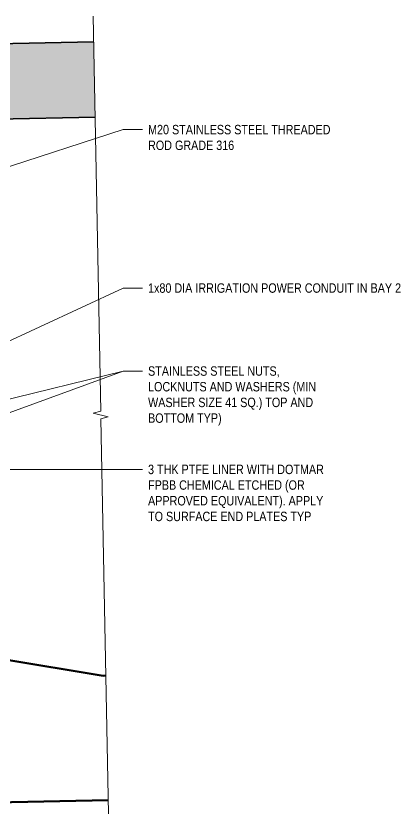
# Model space of a CAD drawing. Header units: metres. Extents: x 0.2 to 10.3, y 2.7 to 5.5.
# Drawn here: x 4.021 to 5.046, y 3.299 to 5.42 of the extents above; entities that cross this region are included whole.
import ezdxf

# ---------------------------------------------------------------- set-up
doc = ezdxf.new("R2010")
doc.units = ezdxf.units.M
for name, color, linetype, lineweight in [('A-DETL', 7, 'Continuous', 13), ('A-DETL-GENF', 7, 'Continuous', 9), ('G-ANNO-TEXT', 7, 'Continuous', 9)]:
    doc.layers.add(name, color=color, linetype=linetype, lineweight=lineweight)
doc.styles.add('Arial Narrow_2', font='ARIALN.TTF', dxfattribs={"height": 0.025})

# ---------------------------------------------------------------- blocks, each defined once
blk = doc.blocks.new('1815 DEEP SUPER-T GIRDER_2D - 1815 DEEP SUPER-T GIRDER_2D-V1-DRG-2873256 - TYPE 7 HANGER _1X80 DIA OR 2X80 DIA AND 1X150 DIA_')
at = {"layer": 'A-DETL-GENF', "lineweight": 50}
for p, q in [((-0.99, 0.0602), (-0.4267, 0.0602)), ((-0.99, -0.0168), (-0.99, 0.0602)), ((-0.4267, 0.037), (-0.4267, 0.0602)), ((-0.4267, 0.037), (-0.3993, 0.037)), ((-0.3993, 0.037), (-0.2655, -1.3748)), ((-0.977, -0.0298), (-0.99, -0.0168)), ((-0.977, -0.0298), (-0.6139, -0.0298)), ((-0.5063, -0.1056), (-0.6139, -0.0298)), ((-0.5063, -0.1056), (-0.3512, -1.7429)), ((0, -1.4248), (-0.2655, -1.3748)), ((0, -1.4248), (0.0072, -1.4235)), ((-0.3512, -1.7429), (-0.3381, -1.7548)), ((-0.3381, -1.7548), (0.007, -1.7548))]:
    blk.add_line(p, q, dxfattribs=at)
at = {"layer": 'A-DETL-GENF', "color": 8, "true_color": 0x808080}
for p, q in [((-0.5335, -0.0298), (-0.5135, -0.0298)), ((-0.5135, -0.0298), (-0.5116, -0.0496))]:
    blk.add_line(p, q, dxfattribs=at)
blk = doc.blocks.new('CS_DET_BreakLine_ViewScale - CS_Std BreakLine-7262547-DRG-2873256 - TYPE 7 HANGER _1X80 DIA OR 2X80 DIA AND 1X150 DIA_')
at = {"layer": 'A-DETL-GENF'}
for p, q in [((-0.02, 0), (1.03, 0)), ((1.03, 0), (1.035, -0.02)), ((1.035, -0.02), (1.045, 0.02)), ((1.045, 0.02), (1.05, 0)), ((1.05, 0), (2.1, 0))]:
    blk.add_line(p, q, dxfattribs=at)

msp = doc.modelspace()

# ---------------------------------------------------------------- hatches: boundary and pattern name
at = {"layer": 'A-DETL-GENF'}
h = msp.add_hatch(dxfattribs=at)
h.set_pattern_fill('FP_1', color=256, style=0, pattern_type=2)
h.set_pattern_definition([(50, (6.772495, 0), (0.0925501, -0.0080936), [0.00968, -0.10645]), (355, (6.77249, 0), (-0.0178988, 0.0970593), [0.00774, -0.08516]), (100.451, (6.780205, -0.00067), (0.0746521, 0.0889572), [0.00822, -0.09047]), (46.184, (6.7725, 0.02581), (0.137706, -0.0213563), [0.01452, -0.15968]), (96.636, (6.78397, 0.02403), (0.1206032, 0.1256891), [0.01234, -0.1357]), (351.184, (6.7725, 0.02581), (0.1205986, 0.1256918), [0.01161, -0.12774]), (21, (6.785395, 0.01935), (0.0770223, -0.05194804), [0.00968, -0.10645]), (326, (6.78539, 0.01935), (0.0314006, 0.0935675), [0.00774, -0.08516]), (71.451, (6.791815, 0.01503), (0.1084195, 0.0416117), [0.00822, -0.09047]), (37.5, (6.772495, 0), (0.00156777, 0.04294984), [0.00034, -0.08379, 0.00034, -0.08612, -0.08548]), (37.5, (6.772495, 0), (0.00156777, 0.04294984), [-0.17058, 0.00034, -0.08515]), (7.5, (6.772495, 0), (0.0339471, 0.0508964), [0.00034, -0.04895, 0.00034, -0.08186, -0.03258]), (7.5, (6.772495, 0), (0.0339471, 0.0508964), [-0.13148, 0.00034, -0.03225]), (327.5, (6.743725, 0), (0.06888044, -0.00291612), [0.00034, -0.03192, 0.00034, -0.10031, -0.13355]), (327.5, (6.743725, 0), (0.06888044, -0.00291612), [-0.1329, 0.00034, -0.13321]), (317.5, (6.730815, 0), (0.07524634, 0.0129182), [0.00034, -0.0416, 0.00034, -0.0665, -0.09484]), (317.5, (6.730815, 0), (0.07524634, 0.0129182), [-0.10877, 0.00034, -0.0945])])
h.paths.add_polyline_path([(2.1146, 5.1089), (4.2318, 5.1512), (4.228, 5.3512), (2.1106, 5.3088)])

# ---------------------------------------------------------------- linework, layer by layer
at = {"layer": 'A-DETL', "lineweight": 35}
for p, q in [((2.1106, 5.3088), (4.228, 5.3512)), ((2.1146, 5.1089), (4.2318, 5.1512))]:
    msp.add_line(p, q, dxfattribs=at)
at = {"layer": 'G-ANNO-TEXT'}
for p, q in [((3.4117, 4.8273), (4.3063, 5.1179)), ((4.3063, 5.1179), (4.3579, 5.1179)), ((3.52, 4.3319), (4.3063, 4.697)), ((4.3063, 4.697), (4.3579, 4.697)), ((3.4146, 4.2562), (4.3063, 4.4765)), ((3.4146, 4.1505), (4.3063, 4.4765)), ((4.3063, 4.4765), (4.3579, 4.4765)), ((4.3063, 4.4765), (4.3579, 4.4765)), ((3.8002, 4.2152), (4.3579, 4.2152))]:
    msp.add_line(p, q, dxfattribs=at)

# ---------------------------------------------------------------- block references
at = {"layer": 'A-DETL-GENF', "rotation": 271.1085357865005}
msp.add_blockref('CS_DET_BreakLine_ViewScale - CS_Std BreakLine-7262547-DRG-2873256 - TYPE 7 HANGER _1X80 DIA OR 2X80 DIA AND 1X150 DIA_', (4.227, 5.3995), dxfattribs=at)
at = {"layer": 'A-DETL-GENF', "color": 8, "true_color": 0x808080, "rotation": 1.145792304612802}
msp.add_blockref('1815 DEEP SUPER-T GIRDER_2D - 1815 DEEP SUPER-T GIRDER_2D-V1-DRG-2873256 - TYPE 7 HANGER _1X80 DIA OR 2X80 DIA AND 1X150 DIA_', (4.2249, 5.0909), dxfattribs=at)

# ---------------------------------------------------------------- texts
at = {"layer": 'G-ANNO-TEXT', "char_height": 0.025, "attachment_point": 1, "style": 'Arial Narrow_2', "bg_fill": 3, "box_fill_scale": 1, "bg_fill_color": 256, "bg_fill_transparency": 0}
for s, insert in [('M20 STAINLESS STEEL THREADED', (4.3729, 5.1304)), ('ROD GRADE 316', (4.3729, 5.0887)), ('1x80 DIA IRRIGATION POWER CONDUIT IN BAY 2', (4.3729, 4.7095)), ('STAINLESS STEEL NUTS, ', (4.3729, 4.489)), ('LOCKNUTS AND WASHERS (MIN ', (4.3729, 4.4474)), ('3 THK PTFE LINER WITH DOTMAR ', (4.3729, 4.2277)), ('FPBB CHEMICAL ETCHED (OR ', (4.3729, 4.1861))]:
    msp.add_mtext(s, dxfattribs=dict(at, insert=insert))

# ---------------------------------------------------------------- next in the draw order: texts
for s, insert in [('WASHER SIZE 41 SQ.) TOP AND ', (4.3729, 4.4057)), ('APPROVED EQUIVALENT). APPLY ', (4.3729, 4.1444))]:
    msp.add_mtext(s, dxfattribs=dict(at, insert=insert))

# ---------------------------------------------------------------- next in the draw order: texts
for s, insert in [('BOTTOM TYP)', (4.3729, 4.364)), ('TO SURFACE END PLATES TYP', (4.3729, 4.1027))]:
    msp.add_mtext(s, dxfattribs=dict(at, insert=insert))

doc.saveas('drawing.dxf')
